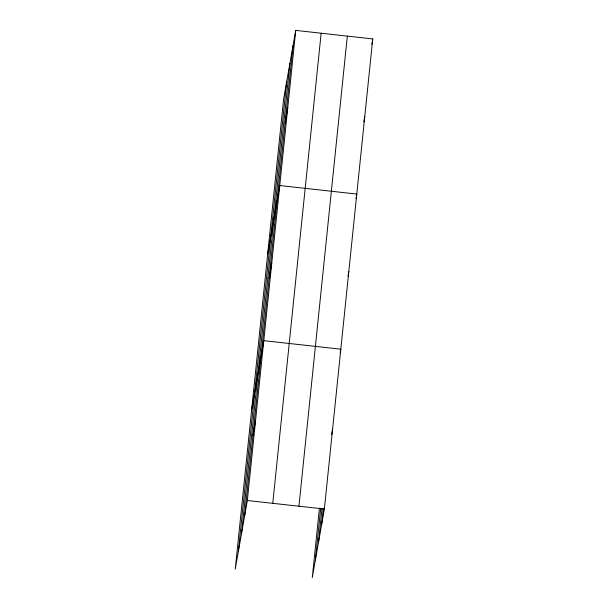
<?xml version="1.0" encoding="UTF-8"?>
<svg xmlns="http://www.w3.org/2000/svg" width="608" height="608" viewBox="0 0 608 608"><rect width="100%" height="100%" fill="white"/><g stroke="black" fill="none" stroke-linecap="round" stroke-linejoin="round"><path stroke-width="0.91" d="M238.359 551.471L286.74 81.358M241.558 533.322L289.94 63.209M244.659 515.713L293.048 45.6M295.724 30.4L283.632 98.967L235.25 569.08L247.342 500.513L295.724 30.4L372.75 38.92L324.368 509.033L312.276 577.6L319.436 508.022M272.764 503.325L321.146 33.212M298.946 506.221L347.328 36.108M315.377 559.991L320.705 508.273M318.577 541.842L321.966 508.934M321.685 524.233L323.327 508.242M285.061 123.166L287.744 107.966M267.672 254.106L279.756 185.539L356.782 194.058L355.992 198.527M269.093 278.304L271.776 263.104M251.704 409.245L263.796 340.67L340.814 349.19L340.184 352.769M252.89 435.792L255.565 420.592M371.8 44.285L372.119 42.499M372.43 40.706L372.75 38.92M363.82 121.851L364.762 116.485M348.012 276.093L348.802 271.624M331.641 434.477L332.591 429.111M247.342 500.513L324.368 509.033"/></g></svg>
